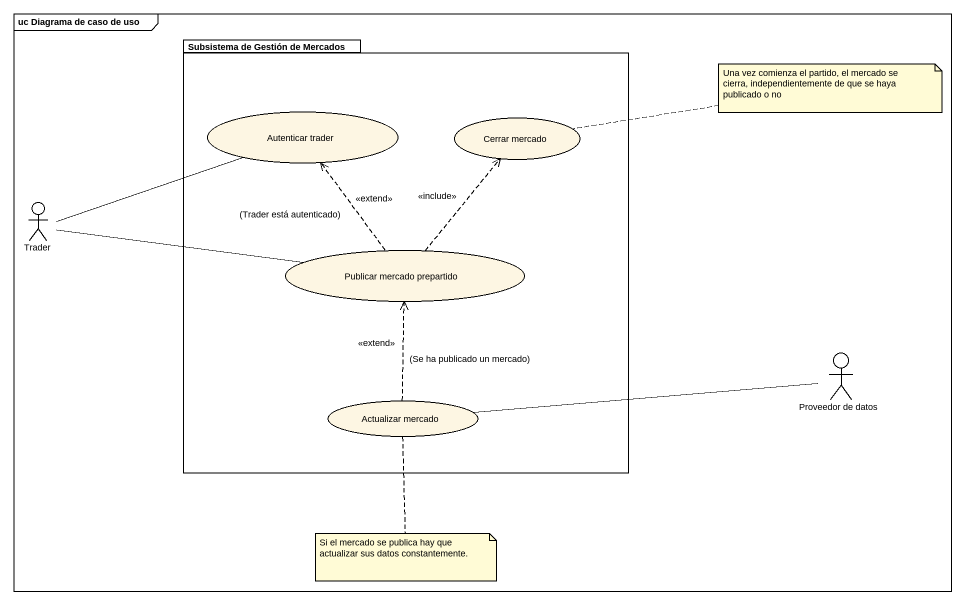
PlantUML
@startuml
mainframe uc Diagrama de caso de uso
package "Subsistema de Gestión de Mercados" as Subsistema_de_Gestión_de {
  usecase "Autenticar trader" as Autenticar_trader
  usecase "Cerrar mercado" as Cerrar_mercado
  usecase "Publicar mercado prepartido" as Publicar_mercado_prepartido
  usecase "Actualizar mercado" as Actualizar_mercado
}
actor Trader
actor "Proveedor de datos" as Proveedor_de_datos
Trader -right- Autenticar_trader
Trader -right- Publicar_mercado_prepartido
Publicar_mercado_prepartido .up.> Autenticar_trader : <<extend>>\n(Trader está autenticado)
Publicar_mercado_prepartido .up.> Cerrar_mercado : <<include>>
Proveedor_de_datos -left- Actualizar_mercado
Actualizar_mercado .up.> Publicar_mercado_prepartido : <<extend>>\n(Se ha publicado un mercado)
note right of Cerrar_mercado : Una vez comienza el partido, el mercado se cierra, independientemente de que se haya publicado o no
note bottom of Actualizar_mercado : Si el mercado se publica hay que actualizar sus datos constantemente.
@enduml
